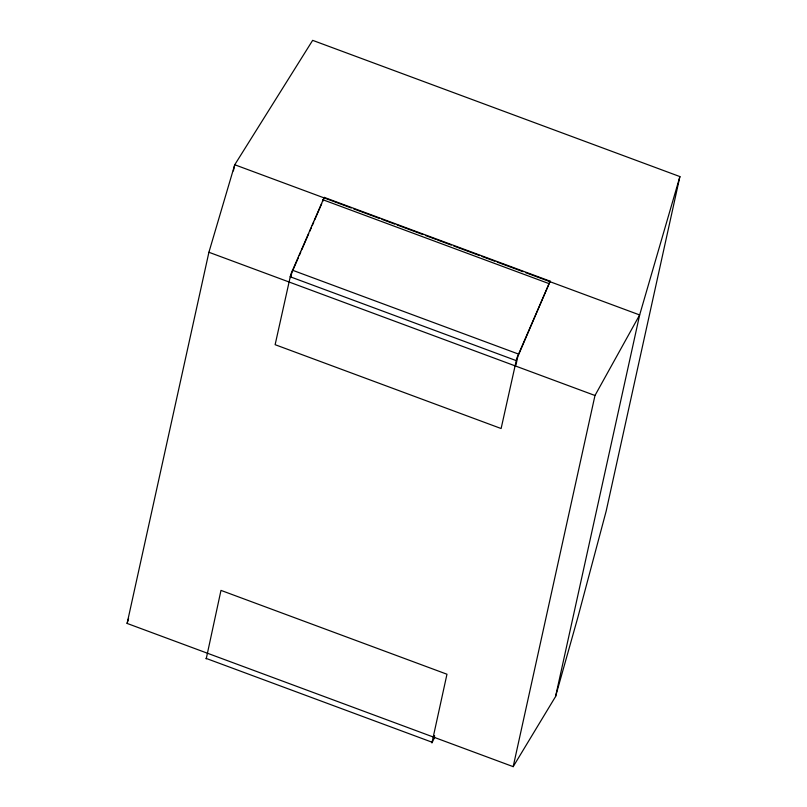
<?xml version="1.0" encoding="UTF-8"?>
<svg xmlns="http://www.w3.org/2000/svg" width="807" height="807" viewBox="0 0 807 807"><rect width="100%" height="100%" fill="white"/><g stroke="black" fill="none" stroke-linecap="round" stroke-linejoin="round"><path stroke-width="1.21" d="M322.709 201.387L324.222 197.382L290.802 274.33L275.126 344.69L501.117 428.527L516.803 358.167L550.162 281.189L517.801 356.633L515.925 365.127M434.62 737.396L431.927 742.965L446.967 674.228L220.977 590.391L206.209 658.885M127.103 623.428L208.912 252.268L234.746 164.749L312.652 40.35L679.898 176.582L606.158 511.154L577.973 616.931L555.549 696.572L513.181 766.65L127.103 623.428L128.575 618.616M233.384 170.902L234.746 164.749L324.202 197.937M290.732 277.648L291.801 272.796L298.287 257.826M434.227 735.823L433.692 738.244L434.691 735.944M513.181 766.65L594.981 395.491L639.648 314.952L679.898 176.582M555.549 696.572L639.648 314.952L550.192 281.774M299.286 255.516L300.779 252.066M301.778 249.756L308.748 233.637M309.747 231.337L311.24 227.877M312.238 225.577L313.731 222.117M314.73 219.817L321.711 203.697M324.222 197.382L550.162 281.189M325.382 198.371L351.277 207.974M353.627 208.852L379.522 218.455M381.872 219.333L394.825 224.134M397.175 225.002L423.07 234.615M425.43 235.483L436.022 239.417M437.202 239.85L451.325 245.096M453.675 245.964L479.57 255.577M481.93 256.444L494.873 261.246M497.223 262.124L523.128 271.727M525.478 272.605L549.022 281.33M322.871 199.733L548.861 283.57M292.386 270.184L518.376 354.021M290.096 276.73L516.097 360.568M208.912 252.268L594.981 395.491M205.997 658.351L431.987 742.188"/></g></svg>
